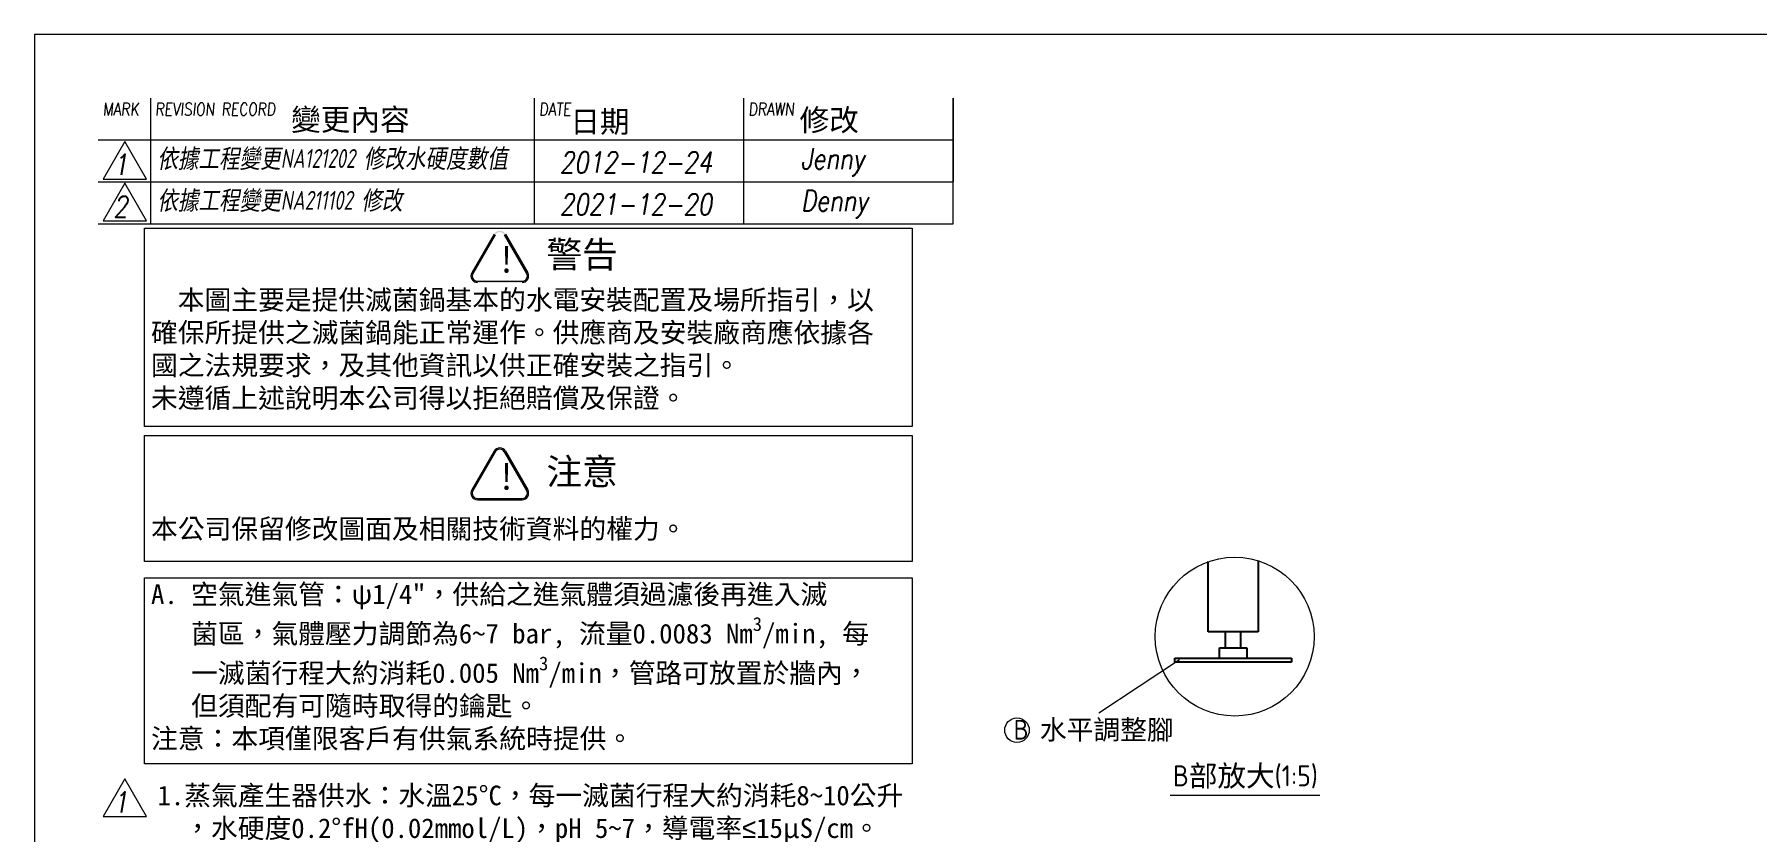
# Model space of a CAD drawing. Header units: millimetres. Extents: x -210824 to -199104, y -6472 to 1768.
# Drawn here: x -210824 to -204240, y -1282 to 1768 of the extents above; entities that cross this region are included whole.
import ezdxf

# ---------------------------------------------------------------- set-up
doc = ezdxf.new("R2010")
doc.units = ezdxf.units.MM
doc.layers.get('0').update_dxf_attribs({"lineweight": 25})
for name, color, linetype, lineweight in [('D', 3, 'Continuous', 13), ('F', 7, 'Continuous', 15), ('T', 4, 'Continuous', 15)]:
    doc.layers.add(name, color=color, linetype=linetype, lineweight=lineweight)
doc.styles.get("Standard").update_dxf_attribs({"font": 'KAIU.TTF'})
doc.styles.add('STU25', font='isocp2.shx')
doc.styles.add('Text', font='romans.shx', dxfattribs={"width": 0.8, "oblique": 10})

msp = doc.modelspace()

# ---------------------------------------------------------------- hatches: boundary and pattern name
at = {"layer": 'D'}
h = msp.add_hatch(color=11, dxfattribs=at)
edge = h.paths.add_edge_path()
edge.add_line((-209067.794, 1004.749), (-209153.153, 856.903))
edge.add_arc((-209131.503, 844.403), 25, 149.9999999, 270)
edge.add_line((-209131.503, 819.403), (-208960.785, 819.403))
edge.add_arc((-208960.785, 844.403), 25, 270, 389.9999999)
edge.add_line((-208939.134, 856.903), (-209024.493, 1004.749))
edge.add_arc((-209046.144, 992.249), 25, 30, 150)
edge = h.paths.add_edge_path(flags=16)
edge.add_arc((-209046.144, 992.249), 20, 30, 150)
edge.add_line((-209063.464, 1002.249), (-209148.823, 854.403))
edge.add_arc((-209131.503, 844.403), 20, 149.9999999, 270)
edge.add_line((-209131.503, 824.403), (-208960.785, 824.403))
edge.add_arc((-208960.785, 844.403), 20, 270, 389.9999999)
edge.add_line((-208943.464, 854.403), (-209028.823, 1002.249))
h = msp.add_hatch(color=11, dxfattribs=at)
edge = h.paths.add_edge_path()
edge.add_ellipse((-209131.503, 14.51), major_axis=(25, 0), ratio=1, start_angle=149.9999999, end_angle=270)
edge.add_line((-209131.503, -10.49), (-208960.785, -10.49))
edge.add_ellipse((-208960.785, 14.51), major_axis=(25, 0), ratio=1, start_angle=270, end_angle=389.9999999)
edge.add_line((-208939.134, 27.01), (-209024.493, 174.856))
edge.add_ellipse((-209046.144, 162.356), major_axis=(25, 0), ratio=1, start_angle=30, end_angle=150)
edge.add_line((-209067.794, 174.856), (-209153.153, 27.01))
edge = h.paths.add_edge_path(flags=16)
edge.add_ellipse((-209131.503, 14.51), major_axis=(20, 0), ratio=1, start_angle=149.9999999, end_angle=270)
edge.add_line((-209131.503, -5.49), (-208960.785, -5.49))
edge.add_ellipse((-208960.785, 14.51), major_axis=(20, 0), ratio=1, start_angle=270, end_angle=389.9999999)
edge.add_line((-208943.464, 24.51), (-209028.823, 172.356))
edge.add_ellipse((-209046.144, 162.356), major_axis=(20, 0), ratio=1, start_angle=30, end_angle=150)
edge.add_line((-209063.464, 172.356), (-209148.823, 24.51))

# ---------------------------------------------------------------- linework, layer by layer
for p, q in [((-206338.868, -515.972), (-206338.868, -247.148)), ((-206148.868, -243.172), (-206148.868, -515.972)), ((-206148.868, -515.972), (-206338.868, -515.972)), ((-206273.868, -515.972), (-206273.868, -575.972)), ((-206213.868, -575.972), (-206213.868, -515.972)), ((-206295.83, -615.972), (-206295.83, -575.972)), ((-206295.83, -575.972), (-206191.907, -575.972)), ((-206191.907, -575.972), (-206191.907, -615.972)), ((-206466.368, -630.972), (-206466.368, -615.972)), ((-206466.368, -615.972), (-206021.368, -615.972)), ((-206021.368, -630.972), (-206466.368, -630.972)), ((-206021.368, -615.972), (-206021.368, -630.972))]:
    msp.add_line(p, q)
at = {"layer": 'D', "color": 11}
for p, q in [((-209067.794, 1004.749), (-209153.153, 856.903)), ((-209063.464, 1002.249), (-209148.823, 854.403)), ((-209028.823, 1002.249), (-208943.464, 854.403)), ((-209024.493, 1004.749), (-208939.134, 856.903)), ((-209131.503, 824.403), (-208960.785, 824.403)), ((-209067.794, 174.856), (-209153.153, 27.01)), ((-209063.464, 172.356), (-209148.823, 24.51)), ((-209028.823, 172.356), (-208943.464, 24.51)), ((-209024.493, 174.856), (-208939.134, 27.01)), ((-209131.503, -5.49), (-208960.785, -5.49)), ((-209131.503, -10.49), (-208960.785, -10.49))]:
    msp.add_line(p, q, dxfattribs=at)
at = {"layer": 'D'}
for p, q in [((-206448.433, -622.273), (-206756.478, -826.613)), ((-206484.261, -1139.37), (-205912.967, -1139.37))]:
    msp.add_line(p, q, dxfattribs=at)
at = {"layer": 'D', "color": 11}
for points in [[(-210403.069, 1027.313), (-207470.413, 1027.313), (-207470.413, 268.901), (-210403.069, 268.901)], [(-210403.069, 234.503), (-207470.413, 234.503), (-207470.413, -246.293), (-210403.069, -246.293)], [(-210403.069, -309.344), (-207470.413, -309.344), (-207470.413, -1020.223), (-210403.069, -1020.223)]]:
    msp.add_lwpolyline(points, close=True, dxfattribs=at)
at = {"layer": 'D'}
for centre, radius in [((-206237.833, -533.586), 303.734), ((-207069.809, -891.271), 46.868)]:
    msp.add_circle(centre, radius, dxfattribs=at)
at = {"layer": 'D', "color": 11}
for centre, radius, start, end in [((-209131.503, 844.403), 25, 149.9999999, 270), ((-208960.785, 844.403), 25, 270, 29.9999999), ((-209131.503, 844.403), 20, 149.9999999, 270), ((-208960.785, 844.403), 20, 270, 29.9999999), ((-209046.144, 162.356), 25, 30, 150), ((-209046.144, 162.356), 20, 30, 150), ((-209131.503, 14.51), 25, 149.9999999, 270), ((-209131.503, 14.51), 20, 149.9999999, 270), ((-208960.785, 14.51), 25, 270, 29.9999999), ((-208960.785, 14.51), 20, 270, 29.9999999)]:
    msp.add_arc(centre, radius, start, end, dxfattribs=at)
at = {"layer": 'F', "color": 7}
for p, q in [((-210380.585, 1524.003), (-210380.585, 1044.003)), ((-208913.785, 1044.003), (-208913.785, 1524.003)), ((-208113.785, 1044.003), (-208113.785, 1524.003)), ((-207313.785, 1044.003), (-207313.785, 1524.003)), ((-207313.785, 1364.003), (-210580.585, 1364.003)), ((-210580.585, 1204.003), (-207313.785, 1204.003)), ((-210580.585, 1044.003), (-207313.785, 1044.003))]:
    msp.add_line(p, q, dxfattribs=at)
at = {"layer": 'F'}
msp.add_line((-207313.785, 1524.003), (-207313.785, 1204.003), dxfattribs=at)
at = {"layer": 'F', "color": 6}
msp.add_lwpolyline([(-210824.159, 1767.578), (-210824.159, -6472.422), (-199104.159, -6472.422), (-199104.159, 1767.578)], close=True, dxfattribs=at)
msp.add_lwpolyline([(-210824.159, 1767.578), (-210824.159, -6472.422), (-199104.159, -6472.422), (-199104.159, 1767.578)], close=True, dxfattribs=at)
at = {"layer": 'F', "color": 7}
for points in [[(-210479.059, 1358.964), (-210562.162, 1215.025), (-210395.956, 1215.025)], [(-210479.059, 1198.964), (-210562.162, 1055.025), (-210395.956, 1055.025)], [(-210479.059, -1077.497), (-210562.162, -1221.435), (-210395.956, -1221.435)]]:
    msp.add_lwpolyline(points, close=True, dxfattribs=at)

# ---------------------------------------------------------------- texts
at = {"lineweight": -3}
for s, p in [('變更內容', (-209843.399, 1400.639)), ('日期', (-208776.589, 1392.728)), ('修改', (-207900.608, 1399.057))]:
    msp.add_text(s, height=83.0297, dxfattribs=at).set_placement(p)
at = {"layer": 'D', "color": 11, "attachment_point": 1, "style": 'STU25'}
for s, insert, char_height in [('{\\f標楷體|b0|i0|c136|p65;警告}', (-208867.942, 976.888), 100), ('{\\f標楷體|b0|i0|c136|p65;!}', (-209054.454, 957.519), 100), ('\\A1;\\P{\\f標楷體|b0|i0|c136|p65;  本圖主要是提供滅菌鍋基本的水電安裝配置及場所指引，以\\P確保所提供之滅菌鍋能正常運作。供應商及安裝廠商應依據各\\P國之法規要求，及其他資訊以供正確安裝之指引。\\P未遵循上述說明本公司得以拒絕賠償及保證。\\P\\P\\P\\P本公司保留修改圖面及相關技術資料的權力。\\P\\PA. 空氣進氣管：ψ1/4"，供給之進氣體須過濾後再進入滅\\P   菌區，氣體壓力調節為6~7 bar, 流量0.0083 Nm\\H0.7x;\\S3^ ;\\H1.429x;/min, 每\\P   一滅菌行程大約消耗0.005 Nm\\H0.7x;\\S3^ ;\\H1.429x;/min，管路可放置於牆內，\\P   但須配有可隨時取得的鑰匙。\\P注意：本項僅限客戶有供氣系統時提供。}', (-210378.698, 915.959), 75), ('{\\f標楷體|b0|i0|c136|p65;注意}', (-208867.942, 146.994), 100), ('{\\f標楷體|b0|i0|c136|p65;!}', (-209054.454, 127.626), 100), ('{\\f標楷體|b0|i0|c136|p65;1.蒸氣產生器供水：水溫25%%DC，每一滅菌行程大約消耗8~10公升\\P  ，水硬度0.2%%DfH(0.02mmol/L)，pH 5~7，導電率\\fGulim|b0|i0|c129|p49;\\M+3A1C2\\f標楷體|b0|i0|c136|p65;15μS/cm。\\P注意：維修或清潔保養時，如將蒸汽產生器的水排放後，必須\\P     另外加計15公升水量。\\P2.排水管路ψ1"以上金屬管，必須抗腐蝕2"G，並且需耐100%%DC\\P  以上的溫度。\\P3.電氣控制箱，9kW，線長4 m。（配線至滅菌鍋） \\P\\P\\P\\P\\P注意:配線請依當地法規規定配置。\\P\\fDFKai-SB|b0|i0|c136|p65;注意:三相系統有可能會有相位交錯問題需進行相位交換，請參閱說明書\\P     或維修手冊。\\P\\f標楷體|b0|i0|c136|p65;4.排風機需加柵網，排風量300 Kcal/h。\\P5.排水及排氣連接之管路，須保持直線不得有彎曲之情形。\\P\\PB.為維持儀器乾燥之效能及排水效能，將儀器水平調整至前低後\\P  高，其傾斜角度約略為1%%D~2%%D。}', (-210354.127, -1103.219), 75)]:
    msp.add_mtext(s, dxfattribs=dict(at, insert=insert, char_height=char_height))
at = {"layer": 'D', "insert": (-207082.663, -851.952), "char_height": 75, "attachment_point": 1, "style": 'STU25'}
msp.add_mtext('B {\\f標楷體|b0|i0|c136|p65;水平調整腳}', dxfattribs=at)
at = {"layer": 'D', "color": 11, "insert": (-206474.027, -1025.713), "char_height": 80, "attachment_point": 1}
msp.add_mtext('{\\Fisocp2.shx;B}部放大{\\Fisocp2.shx;(1:5)}', dxfattribs=at)
at = {"layer": 'F', "color": 1, "lineweight": 15, "style": 'Text', "oblique": 5, "width": 0.8}
for s, p in [('MARK', (-210562.894, 1457.959)), ('REVISION RECORD', (-210362.894, 1457.959)), ('DATE', (-208896.094, 1457.959)), ('DRAWN', (-208096.094, 1457.959))]:
    msp.add_text(s, height=48, dxfattribs=at).set_placement(p)
at = {"layer": 'T', "lineweight": 20, "style": 'Text', "oblique": 10, "width": 0.8}
for s, p in [('2012-12-24', (-208816.691, 1238.459)), ('Jenny', (-207895.394, 1252.503)), ('1', (-210522.559, 1229.668)), ('2', (-210522.559, 1069.668)), ('2021-12-20', (-208816.691, 1078.459)), ('Denny', (-207895.394, 1092.503)), ('1', (-210522.559, -1206.793))]:
    msp.add_text(s, height=80, dxfattribs=at).set_placement(p)
at = {"layer": 'T', "linetype": 'Continuous', "lineweight": 20, "char_height": 71.9992, "attachment_point": 1, "style": 'Text'}
for s, insert in [('{\\fDFKai-SB|b0|i0|c136|p65;依據工程變更\\Fisocp2.shx;NA121202 \\fDFKai-SB|b0|i0|c136|p65;修改水硬度數值}', (-210354.284, 1329.674)), ('{\\fDFKai-SB|b0|i0|c136|p65;依據工程變更\\Fisocp2.shx|c136;NA211102 \\fDFKai-SB|b0|i0|c136|p65;修改}', (-210354.284, 1169.674))]:
    msp.add_mtext(s, dxfattribs=dict(at, insert=insert))

doc.saveas('drawing.dxf')
